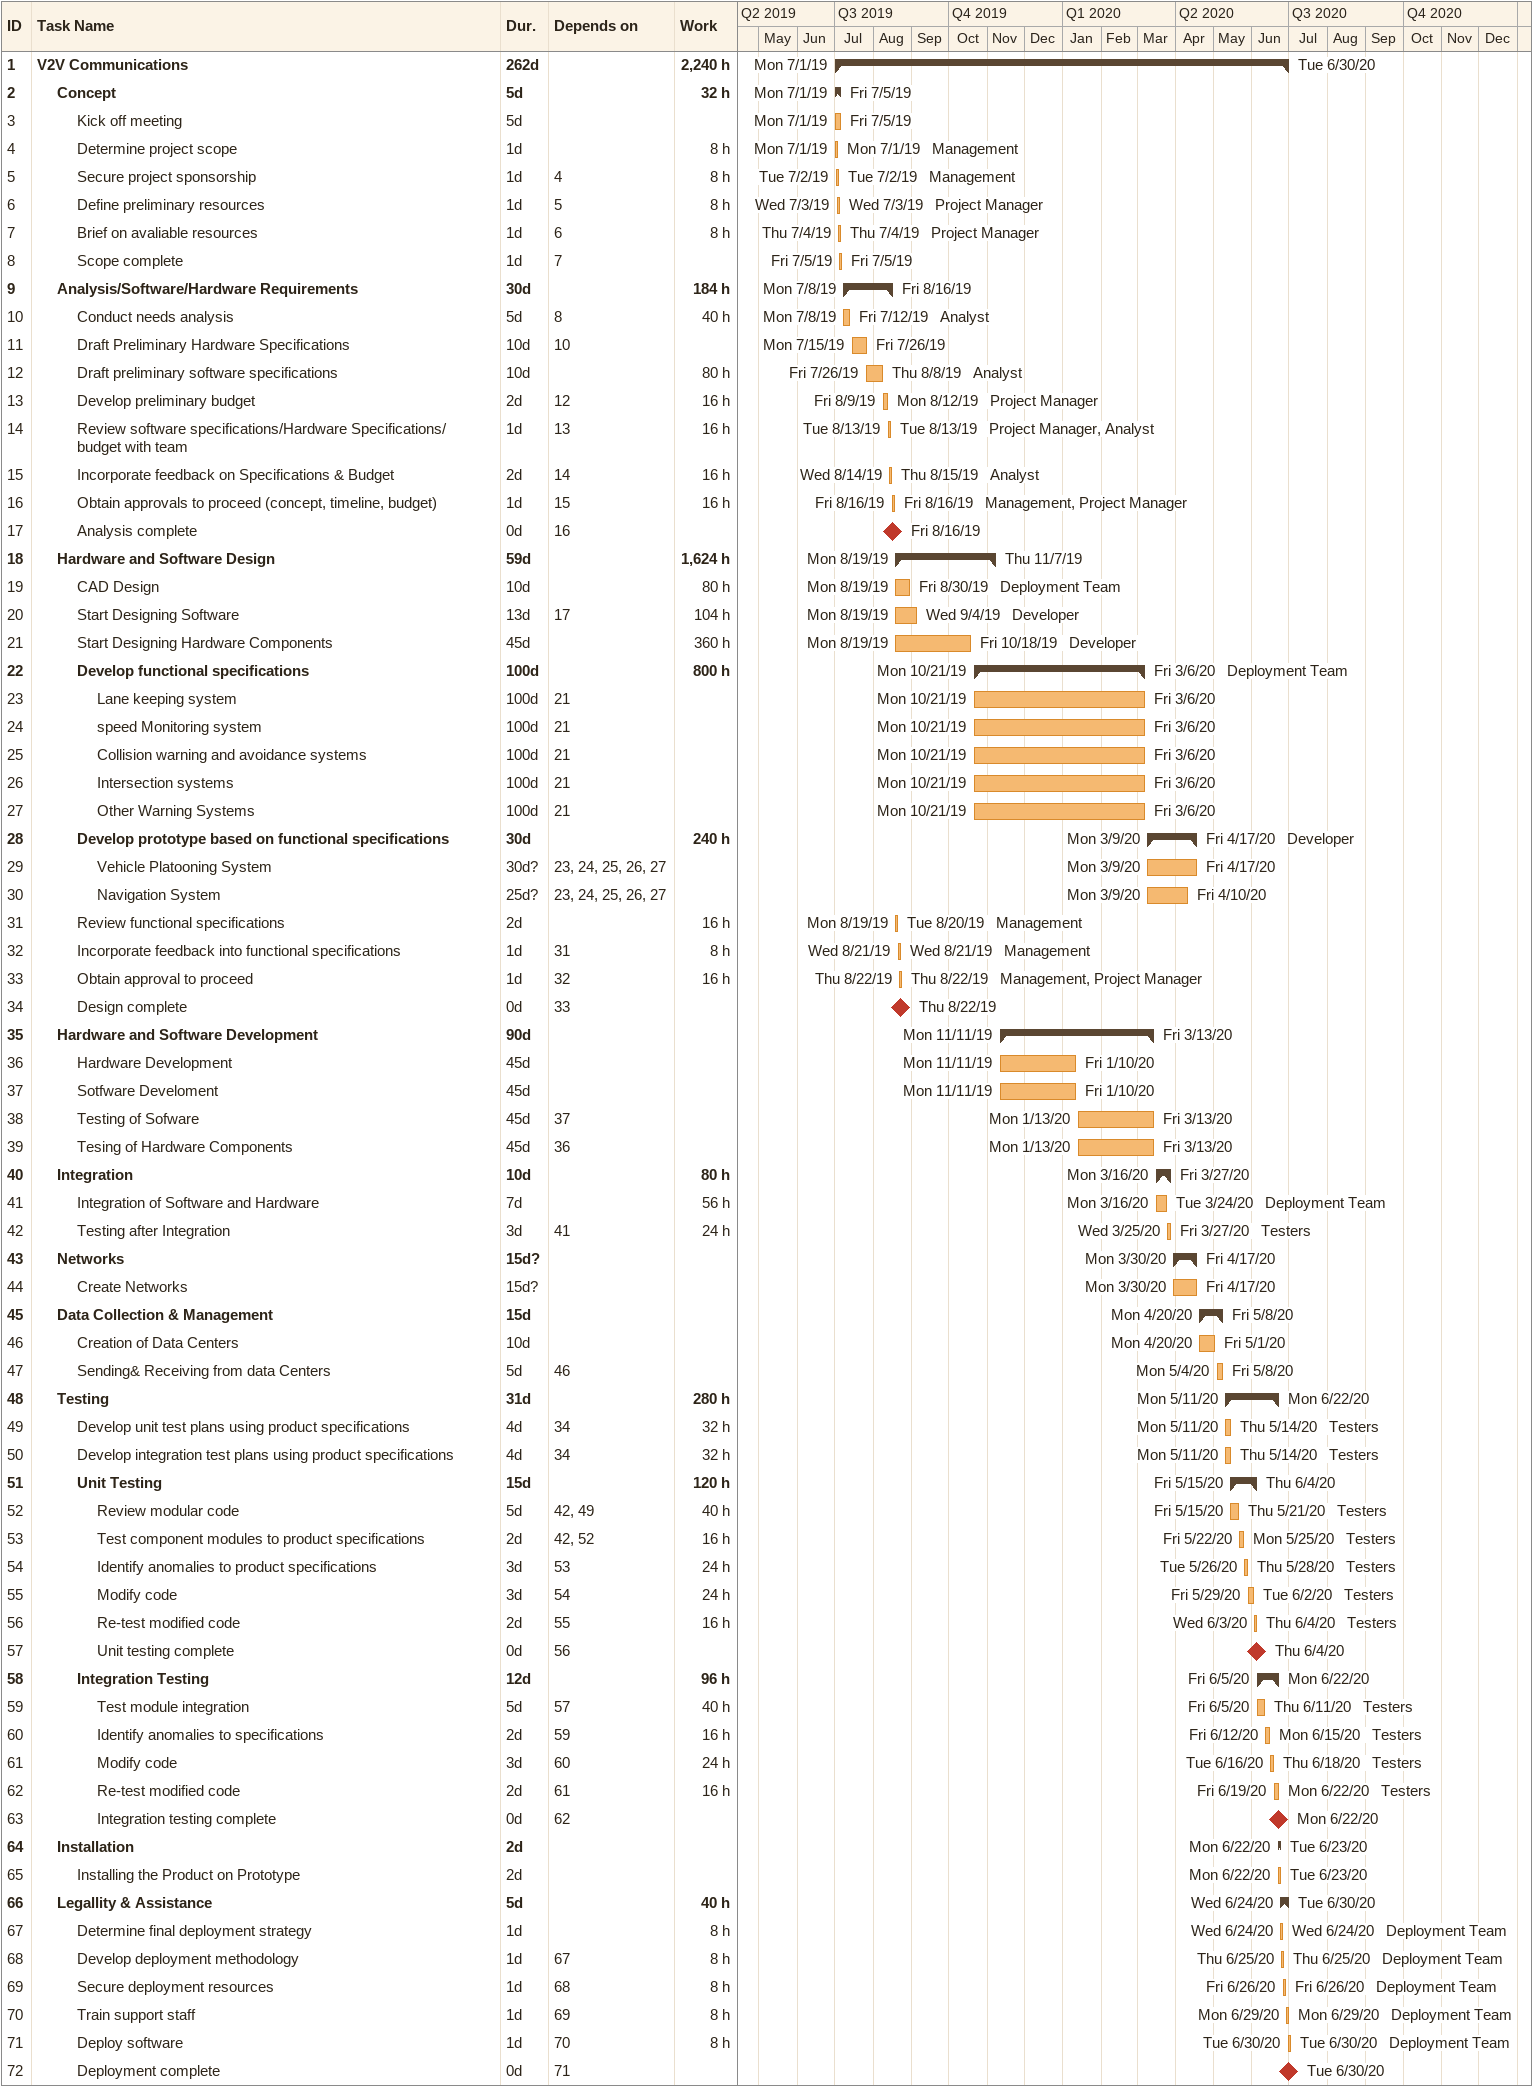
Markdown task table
| ID | Level | Task | Duration | Start | Finish | Predecessors | Resources | Work (h) |
|---|---|---|---|---|---|---|---|---|
| 1 | 1 | **V2V Communications** | 262d | 2019-07-01 | 2020-06-30 |  |  | 2240 |
| 2 | 2 | **Concept** | 5d | 2019-07-01 | 2019-07-05 |  |  | 32 |
| 3 | 3 | Kick off meeting | 5d | 2019-07-01 | 2019-07-05 |  |  |  |
| 4 | 3 | Determine project scope | 1d | 2019-07-01 | 2019-07-01 |  | Management | 8 |
| 5 | 3 | Secure project sponsorship | 1d | 2019-07-02 | 2019-07-02 | 4 | Management | 8 |
| 6 | 3 | Define preliminary resources | 1d | 2019-07-03 | 2019-07-03 | 5 | Project Manager | 8 |
| 7 | 3 | Brief on avaliable resources | 1d | 2019-07-04 | 2019-07-04 | 6 | Project Manager | 8 |
| 8 | 3 | Scope complete | 1d | 2019-07-05 | 2019-07-05 | 7 |  |  |
| 9 | 2 | **Analysis/Software/Hardware Requirements** | 30d | 2019-07-08 | 2019-08-16 |  |  | 184 |
| 10 | 3 | Conduct needs analysis | 5d | 2019-07-08 | 2019-07-12 | 8 | Analyst | 40 |
| 11 | 3 | Draft Preliminary Hardware Specifications | 10d | 2019-07-15 | 2019-07-26 | 10 |  |  |
| 12 | 3 | Draft preliminary software specifications | 10d | 2019-07-26 | 2019-08-08 |  | Analyst | 80 |
| 13 | 3 | Develop preliminary budget | 2d | 2019-08-09 | 2019-08-12 | 12 | Project Manager | 16 |
| 14 | 3 | Review software specifications/Hardware Specifications/ budget with team | 1d | 2019-08-13 | 2019-08-13 | 13 | Project Manager, Analyst | 16 |
| 15 | 3 | Incorporate feedback on Specifications & Budget | 2d | 2019-08-14 | 2019-08-15 | 14 | Analyst | 16 |
| 16 | 3 | Obtain approvals to proceed (concept, timeline, budget) | 1d | 2019-08-16 | 2019-08-16 | 15 | Management, Project Manager | 16 |
| 17 | 3 | Analysis complete | 0d | 2019-08-16 | 2019-08-16 | 16 |  |  |
| 18 | 2 | **Hardware and Software Design** | 59d | 2019-08-19 | 2019-11-07 |  |  | 1624 |
| 19 | 3 | CAD Design | 10d | 2019-08-19 | 2019-08-30 |  | Deployment Team | 80 |
| 20 | 3 | Start Designing Software | 13d | 2019-08-19 | 2019-09-04 | 17 | Developer | 104 |
| 21 | 3 | Start Designing Hardware Components | 45d | 2019-08-19 | 2019-10-18 |  | Developer | 360 |
| 22 | 3 | **Develop functional specifications** | 100d | 2019-10-21 | 2020-03-06 |  | Deployment Team | 800 |
| 23 | 4 | Lane keeping system | 100d | 2019-10-21 | 2020-03-06 | 21 |  |  |
| 24 | 4 | speed Monitoring system | 100d | 2019-10-21 | 2020-03-06 | 21 |  |  |
| 25 | 4 | Collision warning and avoidance systems | 100d | 2019-10-21 | 2020-03-06 | 21 |  |  |
| 26 | 4 | Intersection systems | 100d | 2019-10-21 | 2020-03-06 | 21 |  |  |
| 27 | 4 | Other Warning Systems | 100d | 2019-10-21 | 2020-03-06 | 21 |  |  |
| 28 | 3 | **Develop prototype based on functional specifications** | 30d | 2020-03-09 | 2020-04-17 |  | Developer | 240 |
| 29 | 4 | Vehicle Platooning System | 30d? | 2020-03-09 | 2020-04-17 | 23, 24, 25, 26, 27 |  |  |
| 30 | 4 | Navigation System | 25d? | 2020-03-09 | 2020-04-10 | 23, 24, 25, 26, 27 |  |  |
| 31 | 3 | Review functional specifications | 2d | 2019-08-19 | 2019-08-20 |  | Management | 16 |
| 32 | 3 | Incorporate feedback into functional specifications | 1d | 2019-08-21 | 2019-08-21 | 31 | Management | 8 |
| 33 | 3 | Obtain approval to proceed | 1d | 2019-08-22 | 2019-08-22 | 32 | Management, Project Manager | 16 |
| 34 | 3 | Design complete | 0d | 2019-08-22 | 2019-08-22 | 33 |  |  |
| 35 | 2 | **Hardware and Software Development** | 90d | 2019-11-11 | 2020-03-13 |  |  |  |
| 36 | 3 | Hardware Development | 45d | 2019-11-11 | 2020-01-10 |  |  |  |
| 37 | 3 | Sotfware Develoment | 45d | 2019-11-11 | 2020-01-10 |  |  |  |
| 38 | 3 | Testing of Sofware | 45d | 2020-01-13 | 2020-03-13 | 37 |  |  |
| 39 | 3 | Tesing of Hardware Components | 45d | 2020-01-13 | 2020-03-13 | 36 |  |  |
| 40 | 2 | **Integration** | 10d | 2020-03-16 | 2020-03-27 |  |  | 80 |
| 41 | 3 | Integration of Software and Hardware | 7d | 2020-03-16 | 2020-03-24 |  | Deployment Team | 56 |
| 42 | 3 | Testing after Integration | 3d | 2020-03-25 | 2020-03-27 | 41 | Testers | 24 |
| 43 | 2 | **Networks** | 15d? | 2020-03-30 | 2020-04-17 |  |  |  |
| 44 | 3 | Create Networks | 15d? | 2020-03-30 | 2020-04-17 |  |  |  |
| 45 | 2 | **Data Collection & Management** | 15d | 2020-04-20 | 2020-05-08 |  |  |  |
| 46 | 3 | Creation of Data Centers | 10d | 2020-04-20 | 2020-05-01 |  |  |  |
| 47 | 3 | Sending& Receiving from data Centers | 5d | 2020-05-04 | 2020-05-08 | 46 |  |  |
| 48 | 2 | **Testing** | 31d | 2020-05-11 | 2020-06-22 |  |  | 280 |
| 49 | 3 | Develop unit test plans using product specifications | 4d | 2020-05-11 | 2020-05-14 | 34 | Testers | 32 |
| 50 | 3 | Develop integration test plans using product specifications | 4d | 2020-05-11 | 2020-05-14 | 34 | Testers | 32 |
| 51 | 3 | **Unit Testing** | 15d | 2020-05-15 | 2020-06-04 |  |  | 120 |
| 52 | 4 | Review modular code | 5d | 2020-05-15 | 2020-05-21 | 42, 49 | Testers | 40 |
| 53 | 4 | Test component modules to product specifications | 2d | 2020-05-22 | 2020-05-25 | 42, 52 | Testers | 16 |
| 54 | 4 | Identify anomalies to product specifications | 3d | 2020-05-26 | 2020-05-28 | 53 | Testers | 24 |
| 55 | 4 | Modify code | 3d | 2020-05-29 | 2020-06-02 | 54 | Testers | 24 |
| 56 | 4 | Re-test modified code | 2d | 2020-06-03 | 2020-06-04 | 55 | Testers | 16 |
| 57 | 4 | Unit testing complete | 0d | 2020-06-04 | 2020-06-04 | 56 |  |  |
| 58 | 3 | **Integration Testing** | 12d | 2020-06-05 | 2020-06-22 |  |  | 96 |
| 59 | 4 | Test module integration | 5d | 2020-06-05 | 2020-06-11 | 57 | Testers | 40 |
| 60 | 4 | Identify anomalies to specifications | 2d | 2020-06-12 | 2020-06-15 | 59 | Testers | 16 |
| 61 | 4 | Modify code | 3d | 2020-06-16 | 2020-06-18 | 60 | Testers | 24 |
| 62 | 4 | Re-test modified code | 2d | 2020-06-19 | 2020-06-22 | 61 | Testers | 16 |
| 63 | 4 | Integration testing complete | 0d | 2020-06-22 | 2020-06-22 | 62 |  |  |
| 64 | 2 | **Installation** | 2d | 2020-06-22 | 2020-06-23 |  |  |  |
| 65 | 3 | Installing the Product on Prototype | 2d | 2020-06-22 | 2020-06-23 |  |  |  |
| 66 | 2 | **Legallity & Assistance** | 5d | 2020-06-24 | 2020-06-30 |  |  | 40 |
| 67 | 3 | Determine final deployment strategy | 1d | 2020-06-24 | 2020-06-24 |  | Deployment Team | 8 |
| 68 | 3 | Develop deployment methodology | 1d | 2020-06-25 | 2020-06-25 | 67 | Deployment Team | 8 |
| 69 | 3 | Secure deployment resources | 1d | 2020-06-26 | 2020-06-26 | 68 | Deployment Team | 8 |
| 70 | 3 | Train support staff | 1d | 2020-06-29 | 2020-06-29 | 69 | Deployment Team | 8 |
| 71 | 3 | Deploy software | 1d | 2020-06-30 | 2020-06-30 | 70 | Deployment Team | 8 |
| 72 | 3 | Deployment complete | 0d | 2020-06-30 | 2020-06-30 | 71 |  |  |
